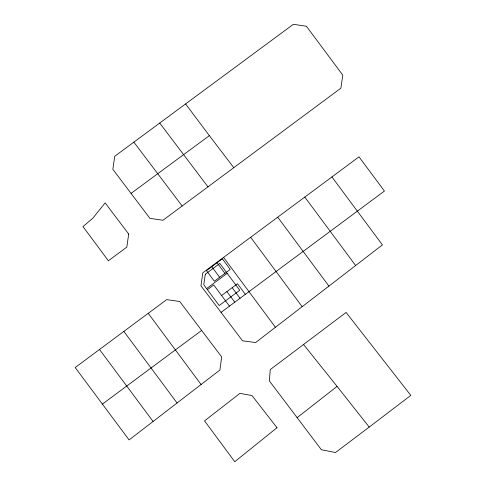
<?xml version="1.0" encoding="UTF-8"?>
<svg xmlns="http://www.w3.org/2000/svg" width="486" height="486" viewBox="0 0 486 486"><rect width="100%" height="100%" fill="white"/><g stroke="black" fill="none" stroke-linecap="round" stroke-linejoin="round"><path stroke-width="0.73" d="M296.995 417.753L337.065 386.394L369.208 427.073L410.81 395.391L346.087 312.431L270.277 369.567L269.372 380.927L321.343 449.708L335.498 452.527L369.208 427.073M153.09 421.465L219.915 370.01L221.683 356.931L179.729 301.496L166.674 299.625L75.19 367.531L129.094 439.927L153.09 421.465L99.502 349.47M331.944 176.94L382.421 244.901L255.6 342.557L242.52 340.789L200.955 285.835L202.826 272.78L359.002 156.844L384.426 191.053L221.051 312.389M182.153 206.003L162.98 220.243L149.925 218.372L112.849 169.322L114.745 156.267L293.362 24.3L306.417 26.25L342.788 75.148L340.862 88.197L182.153 206.003L133.863 142.131M206.605 288.605L227.187 273.332M207.394 289.662L213.749 284.948L229.459 306.119M221.604 295.531L237.484 283.745L245.345 294.334M201.641 330.425L102.297 404.164M233.79 167.688L209.369 135.643L131.044 193.398M303.689 344.677L337.065 386.394M207.972 186.855L159.712 123.037M185.579 103.943L209.369 135.643M355.63 265.526L304.807 197.091M328.913 286.096L277.725 217.187M302.171 306.69L250.642 237.283M148.236 313.312L201.089 384.517M123.869 331.403L177.062 403.003M223.56 257.38L275.428 327.291M217.066 262.774L224.927 273.363M232.193 287.676L240.048 298.264M211.775 266.699L219.629 277.287M226.895 291.6L234.756 302.189M128.699 234.039L126.822 247.095L108.366 260.782L82.966 226.549L92.753 218.293L105.146 202.893L128.699 234.039M205.28 274.238L203.774 284.784L219.18 305.542L239.762 290.27L219.842 263.436L205.28 274.238M277.008 427.704L234.744 461.7L204.539 420.894L239.902 393.374L251.985 395.549L277.008 427.704M222.363 258.844L206.477 270.629L214.338 281.218L230.218 269.432L222.363 258.844"/></g></svg>
